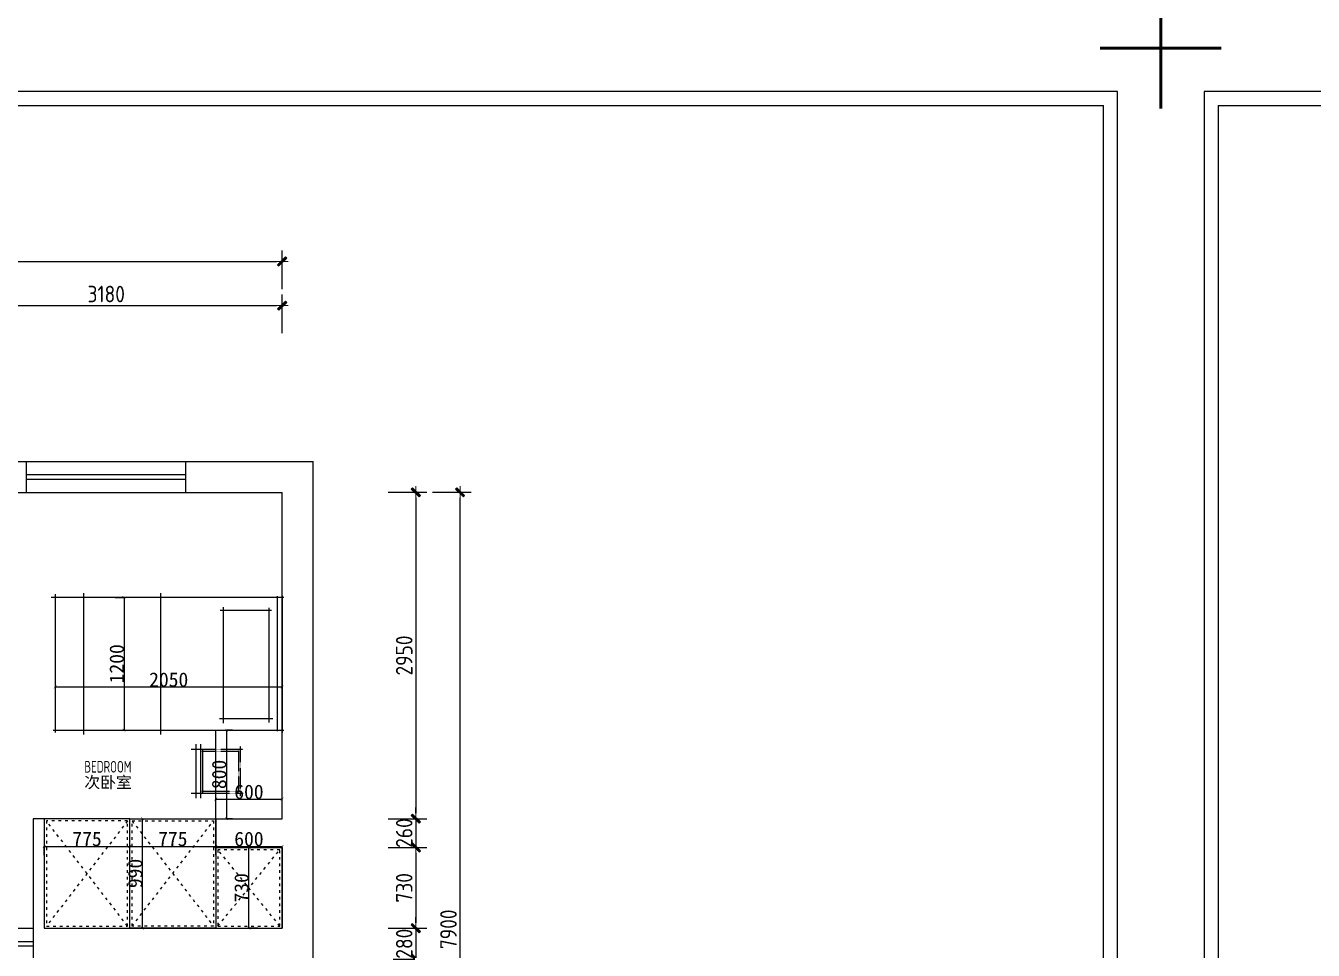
# Model space of a CAD drawing. Header units: millimetres. Extents: x -58733 to 427521, y -235734 to 553534.
# Drawn here: x 193649 to 205284, y -213857 to -205501 of the extents above; entities that cross this region are included whole.
import ezdxf

# ---------------------------------------------------------------- set-up
doc = ezdxf.new("R2010")
doc.units = ezdxf.units.MM
doc.linetypes.add('ACAD_ISO03W100', pattern=[30, 12, -18])
for name, color, linetype in [('00-墙体', 7, 'Continuous'), ('02-活动家具', 1, 'Continuous'), ('图框', 251, 'Continuous')]:
    doc.layers.add(name, color=color, linetype=linetype)
doc.layers.add('P★10 文字说明', color=32, linetype='Continuous', lineweight=0)
doc.layers.add('墙体', color=7, linetype='Continuous', lineweight=30)
doc.styles.add('-宋体', font='')
doc.styles.add('CCD_DIM', font='ARCHS.SHX')
doc.styles.add('编号', font='ARCHSTYL.SHX', dxfattribs={"width": 0.8})
doc.styles.get('-宋体').set_extended_font_data('SimSun')
doc.dimstyles.new('布丁丁', dxfattribs={"dimtxt": 130, "dimasz": 25, "dimexe": 1, "dimexo": 1, "dimgap": 0.5, "dimtad": 1, "dimdec": 0, "dimrnd": 5, "dimdsep": 46, "dimtxsty": '-宋体', "dimblk": 'ARCHTICK', "dimcen": 0.5, "dimdle": 1, "dimclrd": 251, "dimclre": 252, "dimclrt": 50, "dimadec": 0, "dimazin": 0, "dimtfac": 1, "dimtdec": 0, "dimtix": 1, "dimtmove": 2, "dimatfit": 3, "dimldrblk": 'DOT', "dimfxl": 80, "dimfxlon": 1, "dimlwd": -1, "dimlwe": -1, "dimarcsym": 0})
doc.dimstyles.new('海龍1：50', dxfattribs={"dimscale": 50, "dimtxt": 3, "dimasz": 1, "dimexe": 2, "dimexo": 2, "dimgap": 0.6, "dimtad": 1, "dimdec": 0, "dimrnd": 5, "dimdsep": 46, "dimtxsty": 'CCD_DIM', "dimblk": 'WS-cj', "dimcen": 1, "dimclrd": 242, "dimclre": 242, "dimclrt": 2, "dimadec": 0, "dimazin": 2, "dimtfac": 1, "dimtdec": 0, "dimtix": 1, "dimtmove": 2, "dimatfit": 3, "dimldrblk": 'CCD_Leader_Arrow', "dimfxl": 5, "dimfxlon": 1, "dimtolj": 1, "dimarcsym": 0})

# ---------------------------------------------------------------- blocks, each defined once
blk = doc.blocks.new('图框1比60')
at = {"layer": '图框', "color": 121}
for p, q in [((161670, 61389), (161670, 44157)), ((186038, 61389), (161670, 61389)), ((186038, 44157), (186038, 61389))]:
    blk.add_line(p, q, dxfattribs=at)
at = {"layer": '图框', "color": 8}
for p, q in [((161809, 61249), (161809, 44297)), ((161809, 61249), (161809, 45797)), ((161809, 61249), (185898, 61249)), ((185898, 44297), (185898, 61249)), ((185898, 45797), (185898, 61249))]:
    blk.add_line(p, q, dxfattribs=at)
at = {"layer": '图框', "color": 121, "const_width": 28.3}
for points in [[(161841, 61818), (161241, 61818), (161241, 61217)], [(185866, 61818), (186467, 61818), (186467, 61217)], [(161841, 43728), (161241, 43728), (161241, 44329)], [(185866, 43728), (186467, 43728), (186467, 44329)]]:
    blk.add_lwpolyline(points, dxfattribs=at)
blk = doc.blocks.new('zw$DBEA')
for p, q in [((2102, 1237), (0, 1237)), ((36, 1266), (36, 20)), ((36, 1253), (36, 16)), ((2045, 30), (2045, 1248)), ((2086, 1253), (2086, 16)), ((16, 37), (2102, 37))]:
    blk.add_line(p, q)
at = {"color": 251}
for p, q in [((292, 1277), (292, 0)), ((987, 1277), (987, 0)), ((1526, 1121), (1990, 1121)), ((1556, 100), (1556, 1149)), ((1966, 1144), (1966, 106)), ((2003, 139), (1520, 139))]:
    blk.add_line(p, q, dxfattribs=at)
blk = doc.blocks.new('A$C2EBB641D')
for p, q in [((267, 733), (267, 0)), ((333, 733), (333, 0)), ((533, 667), (200, 667)), ((200, 67), (533, 67))]:
    blk.add_line(p, q)
at = {"color": 250, "linetype": 'ACAD_ISO03W100', "ltscale": 0.1}
for p, q in [((867, 27), (867, 707)), ((907, 667), (533, 667)), ((853, 640), (533, 640)), ((840, 80), (840, 653)), ((533, 93), (853, 93)), ((533, 67), (907, 67))]:
    blk.add_line(p, q, dxfattribs=at)
at = {"color": 251}
for p, q in [((533, 640), (347, 640)), ((360, 653), (360, 80)), ((347, 93), (533, 93))]:
    blk.add_line(p, q, dxfattribs=at)
blk = doc.blocks.new('WS-cj')
blk.add_hatch(color=1).paths.add_polyline_path([(0.59, 0.82), (-0.82, -0.59), (-0.59, -0.82), (0.82, 0.59)])
at = {"color": 1, "linetype": 'ByBlock', "lineweight": 0}
for p, q in [((-1.1, 0), (0, 0)), ((0, 0), (1.1, 0))]:
    blk.add_line(p, q, dxfattribs=at)
at = {"color": 1}
blk.add_lwpolyline([(0.59, 0.82), (-0.82, -0.59), (-0.59, -0.82), (0.82, 0.59)], close=True, dxfattribs=at)
blk = doc.blocks.new('*D1208')
at = {"color": 242, "lineweight": -2}
for p, q in [((169780, -208281), (169780, -207931)), ((169830, -208031), (172910, -208031)), ((172960, -208281), (172960, -207931))]:
    blk.add_line(p, q, dxfattribs=at)
at = {"layer": 'Defpoints', "color": 0}
for p in [(172960, -208031), (169780, -208431), (172960, -208431)]:
    blk.add_point(p, dxfattribs=at)
at = {"color": 242, "linetype": 'ByBlock', "lineweight": -2, "xscale": 50, "yscale": 50, "zscale": 50, "rotation": 180}
blk.add_blockref('WS-cj', (169780, -208031), dxfattribs=at)
at = {"color": 242, "linetype": 'ByBlock', "lineweight": -2, "xscale": 50, "yscale": 50, "zscale": 50}
blk.add_blockref('WS-cj', (172960, -208031), dxfattribs=at)
at = {"color": 2, "insert": (171370, -207926), "char_height": 150, "attachment_point": 5, "style": 'CCD_DIM'}
blk.add_mtext('\\A1;3180', dxfattribs=at)
blk = doc.blocks.new('CCD_Leader_Arrow')
at = {"color": 1, "linetype": 'ByBlock'}
blk.add_line((0, 0), (-1, 0), dxfattribs=at)
for points in [[(-0.86, 0.67), (-0.6, 0.85), (-0.24, 0), (0, 0)], [(-0.86, -0.67), (-0.6, -0.85), (-0.24, 0), (0, 0)]]:
    blk.add_solid(points, dxfattribs=at)
blk = doc.blocks.new('*D1209')
at = {"color": 242, "lineweight": -2}
for p, q in [((165430, -207881), (165430, -207531)), ((172960, -207881), (172960, -207531)), ((165480, -207631), (172910, -207631))]:
    blk.add_line(p, q, dxfattribs=at)
at = {"layer": 'Defpoints', "color": 0}
for p in [(172960, -207631), (165430, -208431), (172960, -208431)]:
    blk.add_point(p, dxfattribs=at)
at = {"color": 242, "linetype": 'ByBlock', "lineweight": -2, "xscale": 50, "yscale": 50, "zscale": 50, "rotation": 180}
blk.add_blockref('WS-cj', (165430, -207631), dxfattribs=at)
at = {"color": 242, "linetype": 'ByBlock', "lineweight": -2, "xscale": 50, "yscale": 50, "zscale": 50}
blk.add_blockref('WS-cj', (172960, -207631), dxfattribs=at)
at = {"color": 2, "insert": (169195, -207526), "char_height": 150, "attachment_point": 5, "style": 'CCD_DIM'}
blk.add_mtext('\\A1;7530', dxfattribs=at)
blk = doc.blocks.new('*D1220')
at = {"color": 242, "lineweight": -2}
for p, q in [((173918, -209718), (174268, -209718)), ((174168, -209768), (174168, -212618)), ((173918, -212668), (174268, -212668))]:
    blk.add_line(p, q, dxfattribs=at)
at = {"layer": 'Defpoints', "color": 0}
for p in [(173768, -209718), (173768, -212668), (174168, -212668)]:
    blk.add_point(p, dxfattribs=at)
at = {"color": 242, "linetype": 'ByBlock', "lineweight": -2, "xscale": 50, "yscale": 50, "zscale": 50}
for p, rotation in [((174168, -209718), 90), ((174168, -212668), 270)]:
    blk.add_blockref('WS-cj', p, dxfattribs=dict(at, rotation=rotation))
at = {"color": 2, "insert": (174063, -211193), "char_height": 150, "attachment_point": 5, "rotation": 90, "style": 'CCD_DIM'}
blk.add_mtext('\\A1;2950', dxfattribs=at)
blk = doc.blocks.new('*D1221')
at = {"color": 242, "lineweight": -2}
for p, q in [((174168, -212618), (174168, -212568)), ((173918, -212668), (174268, -212668)), ((174168, -212668), (174168, -212928)), ((173918, -212928), (174268, -212928)), ((174168, -212978), (174168, -213028))]:
    blk.add_line(p, q, dxfattribs=at)
at = {"layer": 'Defpoints', "color": 0}
for p in [(173768, -212668), (173768, -212928), (174168, -212928)]:
    blk.add_point(p, dxfattribs=at)
at = {"color": 242, "linetype": 'ByBlock', "lineweight": -2, "xscale": 50, "yscale": 50, "zscale": 50}
for p, rotation in [((174168, -212668), 270), ((174168, -212928), 90)]:
    blk.add_blockref('WS-cj', p, dxfattribs=dict(at, rotation=rotation))
at = {"color": 2, "insert": (174063, -212798), "char_height": 150, "attachment_point": 5, "rotation": 90, "style": 'CCD_DIM'}
blk.add_mtext('\\A1;260', dxfattribs=at)
blk = doc.blocks.new('*D1222')
at = {"color": 242, "lineweight": -2}
for p, q in [((173918, -212928), (174268, -212928)), ((174168, -212978), (174168, -213608)), ((173918, -213658), (174268, -213658))]:
    blk.add_line(p, q, dxfattribs=at)
at = {"layer": 'Defpoints', "color": 0}
for p in [(173768, -212928), (173768, -213658), (174168, -213658)]:
    blk.add_point(p, dxfattribs=at)
at = {"color": 242, "linetype": 'ByBlock', "lineweight": -2, "xscale": 50, "yscale": 50, "zscale": 50}
for p, rotation in [((174168, -212928), 90), ((174168, -213658), 270)]:
    blk.add_blockref('WS-cj', p, dxfattribs=dict(at, rotation=rotation))
at = {"color": 2, "insert": (174063, -213293), "char_height": 150, "attachment_point": 5, "rotation": 90, "style": 'CCD_DIM'}
blk.add_mtext('\\A1;730', dxfattribs=at)
blk = doc.blocks.new('*D1223')
at = {"color": 242, "lineweight": -2}
for p, q in [((174168, -213608), (174168, -213558)), ((173918, -213658), (174268, -213658)), ((174168, -213658), (174168, -213938)), ((173918, -213938), (174268, -213938)), ((174168, -213988), (174168, -214038))]:
    blk.add_line(p, q, dxfattribs=at)
at = {"layer": 'Defpoints', "color": 0}
for p in [(173768, -213658), (173768, -213938), (174168, -213938)]:
    blk.add_point(p, dxfattribs=at)
at = {"color": 242, "linetype": 'ByBlock', "lineweight": -2, "xscale": 50, "yscale": 50, "zscale": 50}
for p, rotation in [((174168, -213658), 270), ((174168, -213938), 90)]:
    blk.add_blockref('WS-cj', p, dxfattribs=dict(at, rotation=rotation))
at = {"color": 2, "insert": (174063, -213798), "char_height": 150, "attachment_point": 5, "rotation": 90, "style": 'CCD_DIM'}
blk.add_mtext('\\A1;280', dxfattribs=at)
blk = doc.blocks.new('*D1225')
at = {"color": 242, "lineweight": -2}
for p, q in [((174318, -209718), (174668, -209718)), ((174568, -217568), (174568, -209768)), ((174318, -217618), (174668, -217618))]:
    blk.add_line(p, q, dxfattribs=at)
at = {"layer": 'Defpoints', "color": 0}
for p in [(173768, -209718), (174568, -209718), (173768, -217618)]:
    blk.add_point(p, dxfattribs=at)
at = {"color": 242, "linetype": 'ByBlock', "lineweight": -2, "xscale": 50, "yscale": 50, "zscale": 50}
for p, rotation in [((174568, -209718), 90), ((174568, -217618), 270)]:
    blk.add_blockref('WS-cj', p, dxfattribs=dict(at, rotation=rotation))
at = {"color": 2, "insert": (174463, -213668), "char_height": 150, "attachment_point": 5, "rotation": 90, "style": 'CCD_DIM'}
blk.add_mtext('\\A1;7900', dxfattribs=at)
blk = doc.blocks.new('_ArchTick')
at = {"color": 0, "linetype": 'ByBlock', "const_width": 0.15}
blk.add_lwpolyline([(-0.5, -0.5), (0.5, 0.5)], dxfattribs=at)
blk = doc.blocks.new('*D1002')
at = {"color": 252}
for p, q in [((193916, -211397), (193916, -211478)), ((195966, -211397), (195966, -211478))]:
    blk.add_line(p, q, dxfattribs=at)
at = {"color": 251}
blk.add_line((193915, -211477), (195967, -211477), dxfattribs=at)
at = {"layer": 'Defpoints', "color": 0}
for p in [(193916, -211271), (195966, -211321), (195966, -211477)]:
    blk.add_point(p, dxfattribs=at)
at = {"color": 251, "xscale": 25, "yscale": 25, "zscale": 25, "rotation": 180}
blk.add_blockref('_ArchTick', (193916, -211477), dxfattribs=at)
at = {"color": 251, "xscale": 25, "yscale": 25, "zscale": 25}
blk.add_blockref('_ArchTick', (195966, -211477), dxfattribs=at)
at = {"color": 50, "insert": (194941, -211412), "char_height": 130, "attachment_point": 5, "style": '-宋体'}
blk.add_mtext('2050', dxfattribs=at)
blk = doc.blocks.new('_Dot')
at = {"color": 0, "linetype": 'ByBlock', "lineweight": -2}
blk.add_line((-0.5, 0), (-1, 0), dxfattribs=at)
at = {"color": 0, "linetype": 'ByBlock', "const_width": 0.5}
blk.add_lwpolyline([(-0.25, 0, 1), (0.25, 0, 1)], format="xyb", close=True, dxfattribs=at)
blk = doc.blocks.new('*D1003')
at = {"color": 252}
for p, q in [((194457, -210668), (194538, -210668)), ((194457, -211868), (194538, -211868))]:
    blk.add_line(p, q, dxfattribs=at)
at = {"color": 251}
blk.add_line((194537, -210667), (194537, -211869), dxfattribs=at)
at = {"layer": 'Defpoints', "color": 0}
for p in [(194359, -210668), (194359, -211868), (194537, -211868)]:
    blk.add_point(p, dxfattribs=at)
at = {"color": 251, "xscale": 25, "yscale": 25, "zscale": 25}
for p, rotation in [((194537, -210668), 90), ((194537, -211868), 270)]:
    blk.add_blockref('_ArchTick', p, dxfattribs=dict(at, rotation=rotation))
at = {"color": 50, "insert": (194472, -211268), "char_height": 130, "attachment_point": 5, "rotation": 90, "style": '-宋体'}
blk.add_mtext('1200', dxfattribs=at)
blk = doc.blocks.new('*D1004')
at = {"color": 252}
for p, q in [((195517, -211868), (195462, -211868)), ((195517, -212668), (195462, -212668))]:
    blk.add_line(p, q, dxfattribs=at)
at = {"color": 251}
blk.add_line((195463, -211867), (195463, -212669), dxfattribs=at)
at = {"layer": 'Defpoints', "color": 0}
for p in [(195518, -211868), (195463, -212668), (195518, -212668)]:
    blk.add_point(p, dxfattribs=at)
at = {"color": 251, "xscale": 25, "yscale": 25, "zscale": 25}
for p, rotation in [((195463, -211868), 90), ((195463, -212668), 270)]:
    blk.add_blockref('_ArchTick', p, dxfattribs=dict(at, rotation=rotation))
at = {"color": 50, "insert": (195397, -212268), "char_height": 130, "attachment_point": 5, "rotation": 90, "style": '-宋体'}
blk.add_mtext('800', dxfattribs=at)
blk = doc.blocks.new('*D1005')
at = {"color": 251}
blk.add_line((195365, -212491), (195967, -212491), dxfattribs=at)
at = {"color": 252}
for p, q in [((195366, -212567), (195366, -212490)), ((195966, -212567), (195966, -212490))]:
    blk.add_line(p, q, dxfattribs=at)
at = {"layer": 'Defpoints', "color": 0}
for p in [(195366, -212568), (195966, -212491), (195966, -212568)]:
    blk.add_point(p, dxfattribs=at)
at = {"color": 251, "xscale": 25, "yscale": 25, "zscale": 25, "rotation": 180}
blk.add_blockref('_ArchTick', (195366, -212491), dxfattribs=at)
at = {"color": 251, "xscale": 25, "yscale": 25, "zscale": 25}
blk.add_blockref('_ArchTick', (195966, -212491), dxfattribs=at)
at = {"color": 50, "insert": (195666, -212426), "char_height": 130, "attachment_point": 5, "style": '-宋体'}
blk.add_mtext('600', dxfattribs=at)
blk = doc.blocks.new('*D1006')
at = {"color": 251}
blk.add_line((193815, -212918), (194590, -212918), dxfattribs=at)
at = {"color": 252}
for p, q in [((193816, -212998), (193816, -212917)), ((194589, -212998), (194589, -212917))]:
    blk.add_line(p, q, dxfattribs=at)
at = {"layer": 'Defpoints', "color": 0}
for p in [(194589, -212918), (193816, -213098), (194589, -213134)]:
    blk.add_point(p, dxfattribs=at)
at = {"color": 251, "xscale": 25, "yscale": 25, "zscale": 25, "rotation": 180}
blk.add_blockref('_ArchTick', (193816, -212918), dxfattribs=at)
at = {"color": 251, "xscale": 25, "yscale": 25, "zscale": 25}
blk.add_blockref('_ArchTick', (194589, -212918), dxfattribs=at)
at = {"color": 50, "insert": (194203, -212852), "char_height": 130, "attachment_point": 5, "style": '-宋体'}
blk.add_mtext('775', dxfattribs=at)
blk = doc.blocks.new('*D1007')
at = {"color": 251}
blk.add_line((194588, -212918), (195367, -212918), dxfattribs=at)
at = {"color": 252}
for p, q in [((194589, -212998), (194589, -212917)), ((195366, -212998), (195366, -212917))]:
    blk.add_line(p, q, dxfattribs=at)
at = {"layer": 'Defpoints', "color": 0}
for p in [(195366, -212918), (194589, -213134), (195366, -213186)]:
    blk.add_point(p, dxfattribs=at)
at = {"color": 251, "xscale": 25, "yscale": 25, "zscale": 25, "rotation": 180}
blk.add_blockref('_ArchTick', (194589, -212918), dxfattribs=at)
at = {"color": 251, "xscale": 25, "yscale": 25, "zscale": 25}
blk.add_blockref('_ArchTick', (195366, -212918), dxfattribs=at)
at = {"color": 50, "insert": (194978, -212852), "char_height": 130, "attachment_point": 5, "style": '-宋体'}
blk.add_mtext('775', dxfattribs=at)
blk = doc.blocks.new('*D1008')
at = {"color": 251}
blk.add_line((195365, -212918), (195967, -212918), dxfattribs=at)
at = {"color": 252}
for p, q in [((195366, -212998), (195366, -212917)), ((195966, -212998), (195966, -212917))]:
    blk.add_line(p, q, dxfattribs=at)
at = {"layer": 'Defpoints', "color": 0}
for p in [(195966, -212918), (195366, -213186), (195966, -213206)]:
    blk.add_point(p, dxfattribs=at)
at = {"color": 251, "xscale": 25, "yscale": 25, "zscale": 25, "rotation": 180}
blk.add_blockref('_ArchTick', (195366, -212918), dxfattribs=at)
at = {"color": 251, "xscale": 25, "yscale": 25, "zscale": 25}
blk.add_blockref('_ArchTick', (195966, -212918), dxfattribs=at)
at = {"color": 50, "insert": (195666, -212852), "char_height": 130, "attachment_point": 5, "style": '-宋体'}
blk.add_mtext('600', dxfattribs=at)
blk = doc.blocks.new('*D1009')
at = {"color": 251}
blk.add_line((195666, -213659), (195666, -212927), dxfattribs=at)
at = {"color": 252}
for p, q in [((195746, -212928), (195665, -212928)), ((195746, -213658), (195665, -213658))]:
    blk.add_line(p, q, dxfattribs=at)
at = {"layer": 'Defpoints', "color": 0}
for p in [(195666, -212928), (195966, -212928), (195966, -213658)]:
    blk.add_point(p, dxfattribs=at)
at = {"color": 251, "xscale": 25, "yscale": 25, "zscale": 25}
for p, rotation in [((195666, -212928), 90), ((195666, -213658), 270)]:
    blk.add_blockref('_ArchTick', p, dxfattribs=dict(at, rotation=rotation))
at = {"color": 50, "insert": (195600, -213293), "char_height": 130, "attachment_point": 5, "rotation": 90, "style": '-宋体'}
blk.add_mtext('730', dxfattribs=at)
blk = doc.blocks.new('*D1010')
at = {"color": 252}
for p, q in [((194625, -212668), (194706, -212668)), ((194625, -213658), (194706, -213658))]:
    blk.add_line(p, q, dxfattribs=at)
at = {"color": 251}
blk.add_line((194705, -213659), (194705, -212667), dxfattribs=at)
at = {"layer": 'Defpoints', "color": 0}
for p in [(194589, -212668), (194705, -212668), (194589, -213658)]:
    blk.add_point(p, dxfattribs=at)
at = {"color": 251, "xscale": 25, "yscale": 25, "zscale": 25}
for p, rotation in [((194705, -212668), 90), ((194705, -213658), 270)]:
    blk.add_blockref('_ArchTick', p, dxfattribs=dict(at, rotation=rotation))
at = {"color": 50, "insert": (194639, -213163), "char_height": 130, "attachment_point": 5, "rotation": 90, "style": '-宋体'}
blk.add_mtext('990', dxfattribs=at)
blk = doc.blocks.new('家具哈哈')
for p, q in [((169779.6, -209438.4), (170649.6, -209438.4)), ((170649.6, -209718.4), (170649.6, -209438.4)), ((172089.6, -209718.4), (172089.6, -209438.4)), ((172089.6, -209438.4), (173239.6, -209438.4)), ((173239.6, -213938.4), (173239.6, -209438.4)), ((169779.6, -209718.4), (170649.6, -209718.4)), ((172089.6, -209718.4), (172959.6, -209718.4)), ((172959.6, -212668.4), (172959.6, -209718.4)), ((170709.6, -212668.4), (170709.6, -213938.4)), ((170809.6, -212668.4), (170709.6, -212668.4)), ((170809.6, -212668.4), (170809.6, -213658.4)), ((172359.6, -212668.4), (172959.6, -212668.4)), ((172359.6, -212928.4), (172359.6, -212668.4)), ((172359.6, -212928.4), (172959.6, -212928.4)), ((172959.6, -212928.4), (172959.6, -213658.4)), ((170809.6, -213658.4), (172959.6, -213658.4))]:
    blk.add_line(p, q)
at = {"color": 12}
for p, q in [((170649.6, -209438.4), (172089.6, -209438.4)), ((170649.6, -209718.4), (172089.6, -209718.4)), ((169779.6, -213658.4), (170709.6, -213658.4))]:
    blk.add_line(p, q, dxfattribs=at)
at = {"layer": '00-墙体', "color": 42}
for p, q in [((170649.6, -209558.4), (172089.6, -209558.4)), ((170649.6, -209598.4), (172089.6, -209598.4)), ((169779.6, -213778.4), (170709.6, -213778.4)), ((169779.6, -213818.4), (170709.6, -213818.4))]:
    blk.add_line(p, q, dxfattribs=at)
at = {"layer": '02-活动家具'}
blk.add_line((172359.6, -212668.4), (172359.6, -211868.4), dxfattribs=at)
at = {"layer": '02-活动家具', "color": 251, "linetype": 'ACAD_ISO03W100', "ltscale": 2}
for p, q in [((171563.2, -213638.4), (170829.6, -212688.4)), ((171563.2, -212688.4), (170829.6, -213638.4)), ((171603.2, -213638.4), (172339.6, -212688.4)), ((171603.2, -212688.4), (172339.6, -213638.4)), ((172379.6, -213638.4), (172939.6, -212948.4)), ((172939.6, -213638.4), (172379.6, -212948.4))]:
    blk.add_line(p, q, dxfattribs=at)
at = {"layer": '02-活动家具'}
for points in [[(170809.6, -212668.4), (170809.6, -213658.4), (171583.2, -213658.4), (171583.2, -212668.4)], [(172359.6, -212668.4), (172359.6, -213658.4), (171583.2, -213658.4), (171583.2, -212668.4)], [(172959.6, -212928.4), (172359.6, -212928.4), (172359.6, -213658.4), (172959.6, -213658.4)]]:
    blk.add_lwpolyline(points, close=True, dxfattribs=at)
at = {"layer": '02-活动家具', "color": 251, "linetype": 'ACAD_ISO03W100', "ltscale": 2}
for points in [[(170829.6, -212688.4), (170829.6, -213638.4), (171563.2, -213638.4), (171563.2, -212688.4)], [(172339.6, -212688.4), (172339.6, -213638.4), (171603.2, -213638.4), (171603.2, -212688.4)], [(172939.6, -212948.4), (172379.6, -212948.4), (172379.6, -213638.4), (172939.6, -213638.4)]]:
    blk.add_lwpolyline(points, close=True, dxfattribs=at)
at = {"layer": '02-活动家具'}
blk.add_blockref('zw$DBEA', (170874, -211905.7), dxfattribs=at)
at = {"layer": '02-活动家具', "xscale": -0.6666666666669698, "yscale": 0.6666666666669698, "zscale": 0.6666666666669698, "rotation": 179.9999999999995}
blk.add_blockref('A$C2EBB641D', (172004, -211994.9), dxfattribs=at)
at = {"layer": 'P★10 文字说明', "insert": (171172.4, -212146.3), "char_height": 105, "attachment_point": 1, "line_spacing_factor": 0.8, "style": '编号'}
blk.add_mtext('BEDROOM\\P{\\W1;\\f宋体|b0|i0|c134|p2;次卧室}', dxfattribs=at)
for base, p1, picture, middle in [((172959.6, -207630.5), (165429.6, -208430.5), '*D1209', (169194.6, -207525.5)), ((172959.6, -208030.5), (169779.6, -208430.5), '*D1208', (171369.6, -207925.5))]:
    dim = blk.add_linear_dim(base=base, p1=p1, p2=(172959.6, -208430.5), dimstyle='海龍1：50')
    dim.commit()
    dim.dimension.update_dxf_attribs({"geometry": picture, "text_midpoint": middle})
for base, p1, p2, picture, middle in [((174168.3, -212668.4), (173768.3, -209718.4), (173768.3, -212668.4), '*D1220', (174063.3, -211193.4)), ((174568.3, -209718.4), (173768.3, -217618.4), (173768.3, -209718.4), '*D1225', (174463.3, -213668.4)), ((174168.3, -212928.4), (173768.3, -212668.4), (173768.3, -212928.4), '*D1221', (174063.3, -212798.4)), ((174168.3, -213658.4), (173768.3, -212928.4), (173768.3, -213658.4), '*D1222', (174063.3, -213293.4)), ((174168.3, -213938.4), (173768.3, -213658.4), (173768.3, -213938.4), '*D1223', (174063.3, -213798.4))]:
    dim = blk.add_linear_dim(base=base, p1=p1, p2=p2, angle=90, dimstyle='海龍1：50')
    dim.commit()
    dim.dimension.update_dxf_attribs({"geometry": picture, "text_midpoint": middle})

msp = doc.modelspace()

# ---------------------------------------------------------------- block references
at = {"color": 140}
msp.add_blockref('家具哈哈', (23006.2, 0), dxfattribs=at)
at = {"layer": '墙体', "color": 0, "xscale": 0.9120113186390109, "yscale": 0.9120113186390109, "zscale": 0.9120113186390109}
for p in [(33846.3, -245583.6), (56852.5, -245583.6), (33846.3, -262081.4), (56852.5, -262081.4)]:
    msp.add_blockref('图框1比60', p, dxfattribs=at)

# ---------------------------------------------------------------- dimensions: what is measured, and where the dimension line sits
at = {"color": 140}
for base, p1, p2, picture, middle in [((194537.3, -211868.4), (194359, -210668.4), (194359, -211868.4), '*D1003', (194471.8, -211268.4)), ((195462.7, -212668.4), (195518.4, -211868.4), (195518.4, -212668.4), '*D1004', (195397.2, -212268.4)), ((194704.6, -212668.4), (194589.4, -213658.4), (194589.4, -212668.4), '*D1010', (194639.1, -213163.4)), ((195665.8, -212928.4), (195965.8, -213658.4), (195965.8, -212928.4), '*D1009', (195600.3, -213293.4))]:
    dim = msp.add_linear_dim(base=base, p1=p1, p2=p2, angle=90, dimstyle='布丁丁', dxfattribs=at)
    dim.commit()
    dim.dimension.update_dxf_attribs({"geometry": picture, "text_midpoint": middle})
for base, p1, p2, picture, middle in [((195965.8, -211477.1), (193915.8, -211271), (195965.8, -211320.6), '*D1002', (194940.8, -211411.6)), ((195965.8, -212491.2), (195365.8, -212568.4), (195965.8, -212568.4), '*D1005', (195665.8, -212425.7)), ((194589.4, -212917.7), (193815.8, -213097.7), (194589.4, -213134), '*D1006', (194202.6, -212852.2)), ((195365.8, -212917.7), (194589.4, -213134), (195365.8, -213186.4), '*D1007', (194977.6, -212852.2)), ((195965.8, -212917.7), (195365.8, -213186.4), (195965.8, -213206.3), '*D1008', (195665.8, -212852.2))]:
    dim = msp.add_linear_dim(base=base, p1=p1, p2=p2, dimstyle='布丁丁', dxfattribs=at)
    dim.commit()
    dim.dimension.update_dxf_attribs({"geometry": picture, "text_midpoint": middle})

doc.saveas('drawing.dxf')
